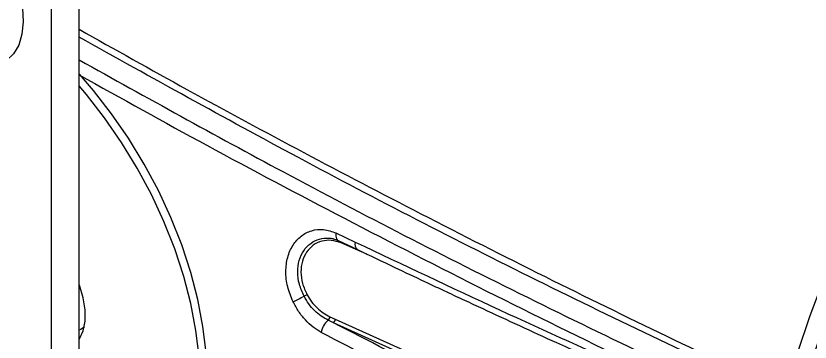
# Model space of a CAD drawing. Extents: x 7 to 135, y 1 to 99.
# Drawn here: x 94.294 to 98.133, y 11.649 to 13.227 of the extents above; entities that cross this region are included whole.
import ezdxf

# ---------------------------------------------------------------- set-up
doc = ezdxf.new("R2010")
doc.units = 0
doc.header["$MEASUREMENT"] = 0
doc.layers.add('OBJECT', color=7, linetype='CONTINUOUS')

msp = doc.modelspace()

# ---------------------------------------------------------------- linework, layer by layer
at = {"layer": 'OBJECT'}
for p, q in [((94.5991, 11.1874), (94.5991, 18.5139)), ((94.4661, 11.1107), (94.4661, 18.4372)), ((95.8411, 12.1773), (95.9345, 12.1332)), ((95.852, 12.1406), (95.9455, 12.0964)), ((95.9645, 12.086), (95.8663, 12.1288)), ((95.9897, 12.0753), (95.9645, 12.086)), ((94.5991, 11.6631), (94.5991, 11.9278)), ((95.8288, 11.743), (95.8033, 11.7549)), ((95.8119, 11.772), (95.8377, 11.7604)), ((95.8377, 11.7604), (97.9082, 10.8258)), ((97.8993, 10.8085), (95.8288, 11.743))]:
    msp.add_line(p, q, dxfattribs=at)
at = {"layer": 'OBJECT', "flags": 128}
for points in [[(98.0165, 11.4045), (98.0702, 11.5909), (98.1329, 11.778), (98.2044, 11.9648), (98.2843, 12.1505), (98.3723, 12.3343), (98.4679, 12.5152), (98.5707, 12.6925), (98.6802, 12.8653), (98.7959, 13.0328), (98.9173, 13.1942), (99.0438, 13.3489), (99.1748, 13.496), (99.3098, 13.6349), (99.448, 13.7649), (99.5889, 13.8855), (99.7317, 13.996), (99.8759, 14.0961)], [(93.801, 13.7632), (93.8106, 13.7682), (93.8546, 13.7817), (93.904, 13.7824), (93.9571, 13.7703), (94.0122, 13.7458), (94.0675, 13.7097), (94.1213, 13.6631), (94.1719, 13.6075), (94.2175, 13.5448), (94.2568, 13.4769), (94.2885, 13.4061), (94.3116, 13.3345), (94.3252, 13.2646), (94.3291, 13.1985), (94.323, 13.1383), (94.3071, 13.0861), (94.282, 13.0434), (94.2485, 13.0118), (94.2385, 13.0054)], [(94.9071, 10.7907), (94.9141, 10.7948), (94.9825, 10.844), (95.0431, 10.9049), (95.0954, 10.977), (95.1389, 11.0595), (95.1732, 11.1518), (95.1979, 11.2528), (95.2128, 11.3617), (95.2178, 11.4775), (95.2128, 11.599), (95.1979, 11.7251), (95.1732, 11.8546), (95.1389, 11.9864), (95.0954, 12.1192), (95.0431, 12.2516), (94.9825, 12.3826), (94.9141, 12.5107), (94.8386, 12.635), (94.7566, 12.7541), (94.6691, 12.8669), (94.6008, 12.9461)], [(95.1789, 11.5794), (95.1639, 11.7055), (95.1392, 11.8351), (95.105, 11.9668), (95.0615, 12.0996), (95.0092, 12.232), (94.9485, 12.363), (94.8801, 12.4912), (94.8046, 12.6154), (94.7227, 12.7345), (94.6351, 12.8473), (94.5991, 12.8891)], [(95.8411, 12.1773), (95.8403, 12.169), (95.8405, 12.1614), (95.8417, 12.1546), (95.844, 12.1488), (95.8472, 12.1442), (95.8512, 12.141), (95.852, 12.1406)], [(94.5991, 11.6636), (94.6004, 11.665), (94.6195, 11.7035), (94.6293, 11.7509), (94.6293, 11.8051), (94.6195, 11.8637), (94.6004, 11.9243), (94.5991, 11.9273)], [(94.6251, 11.7236), (94.6072, 11.7106), (94.5991, 11.7071)]]:
    msp.add_lwpolyline(points, dxfattribs=at)
at = {"layer": 'OBJECT'}
for centre, radius, start, end in [((95.8494, 12.1318), 0.0173, 349.7434, 6.3337), ((95.9649, 12.1222), 0.0324, 159.999, 232.2783), ((88.9786, 25.6101), 15.2897, 295.8007, 296.02397), ((95.9724, 11.3556), 0.5888, 117.4107, 118.9995), ((95.8585, 11.6851), 0.089, 128.3262, 173.2411), ((95.7846, 11.775), 0.0275, 312.9492, 353.7284), ((95.8106, 11.7634), 0.0273, 311.771, 353.7032)]:
    msp.add_arc(centre, radius, start, end, dxfattribs=at)
for points, knots in [([(98.1016, 11.419), (98.1255, 11.5013), (98.1737, 11.6671), (98.2673, 11.9189), (98.3774, 12.1729), (98.5048, 12.4263), (98.6482, 12.6756), (98.8056, 12.9165), (98.9748, 13.1458), (99.1538, 13.3605), (99.3393, 13.5576), (99.5287, 13.7347), (99.7195, 13.8924), (99.8478, 13.9806), (99.9114, 14.0244)], [0, 0, 0, 0, 0.080321, 0.16194, 0.244772, 0.329378, 0.414487, 0.5, 0.585518, 0.670628, 0.755228, 0.838066, 0.919682, 1, 1, 1, 1]), ([(94.5991, 13.1626), (94.7724, 13.0652), (95.1306, 12.8639), (95.6817, 12.5667), (96.2586, 12.2647), (96.8439, 11.9684), (97.4323, 11.6796), (97.8241, 11.4951), (98.0165, 11.4045)], [0, 0, 0, 0, 0.158254, 0.327068, 0.493707, 0.668378, 0.837141, 1, 1, 1, 1]), ([(97.9992, 11.3758), (97.6022, 11.5647), (96.8074, 11.9428), (95.6737, 12.5263), (94.9504, 12.9287), (94.5991, 13.1242)], [0, 0, 0, 0, 0.339225, 0.679039, 1, 1, 1, 1]), ([(98.1209, 11.4306), (98.15, 11.5285), (98.2083, 11.7251), (98.3252, 12.0217), (98.4624, 12.3156), (98.6202, 12.6017), (98.7939, 12.8765), (98.922, 13.0464), (98.9859, 13.131)], [0, 0, 0, 0, 0.165461, 0.332207, 0.5, 0.667783, 0.834534, 1, 1, 1, 1]), ([(94.5991, 13.0144), (94.9265, 12.8325), (95.6337, 12.4396), (96.7594, 11.8615), (97.5711, 11.476), (97.9767, 11.2834)], [0, 0, 0, 0, 0.301353, 0.650905, 1, 1, 1, 1]), ([(94.5988, 12.9424), (94.8038, 12.8284), (95.2262, 12.5934), (95.8836, 12.2449), (96.5669, 11.8953), (97.2548, 11.556), (97.7188, 11.338), (97.9461, 11.2312)], [0, 0, 0, 0, 0.190703, 0.392819, 0.598206, 0.803133, 1, 1, 1, 1]), ([(95.6333, 11.8445), (95.6235, 11.8685), (95.604, 11.9166), (95.5961, 11.9914), (95.6049, 12.0607), (95.6309, 12.12), (95.6711, 12.1648), (95.7224, 12.1911), (95.7811, 12.1984), (95.8211, 12.1843), (95.8411, 12.1773)], [0, 0, 0, 0, 0.124844, 0.24983, 0.374893, 0.499993, 0.625063, 0.749967, 0.874601, 1, 1, 1, 1]), ([(95.6869, 11.8706), (95.6783, 11.8899), (95.6611, 11.9286), (95.6539, 11.9893), (95.6612, 12.0454), (95.6831, 12.0933), (95.7172, 12.1289), (95.7596, 12.151), (95.7918, 12.1517), (95.8075, 12.152)], [0, 0, 0, 0, 0.145043, 0.288968, 0.432674, 0.576375, 0.720202, 0.864344, 1, 1, 1, 1]), ([(95.8663, 12.1288), (95.8503, 12.134), (95.8182, 12.1446), (95.7712, 12.1395), (95.7298, 12.12), (95.6973, 12.0863), (95.6763, 12.0415), (95.6694, 11.9889), (95.6765, 11.9321), (95.693, 11.8963), (95.7013, 11.8783)], [0, 0, 0, 0, 0.124907, 0.249953, 0.375023, 0.500103, 0.625117, 0.749959, 0.874676, 1, 1, 1, 1]), ([(95.8031, 12.1527), (95.8113, 12.152), (95.8277, 12.1506), (95.8441, 12.1438), (95.8522, 12.1405)], [0, 0, 0, 0, 0.499414, 1, 1, 1, 1]), ([(95.8075, 12.152), (95.8085, 12.1521), (95.8199, 12.1534), (95.8318, 12.1484), (95.8428, 12.1439)], [0, 0, 0, 0, 0.089234, 1, 1, 1, 1]), ([(95.9345, 12.1332), (96.1659, 12.0236), (96.6166, 11.81), (97.2871, 11.5066), (97.7291, 11.3152), (97.9439, 11.2221)], [0, 0, 0, 0, 0.351668, 0.685, 1, 1, 1, 1]), ([(95.9451, 12.0966), (96.0052, 12.0678), (96.1131, 12.0162), (96.257, 11.9481), (96.3693, 11.8953), (96.463, 11.8515), (96.6393, 11.7695), (96.8635, 11.6664), (97.1299, 11.5459), (97.3004, 11.4697), (97.4261, 11.414), (97.5212, 11.3721), (97.642, 11.3191), (97.7891, 11.2551), (97.8962, 11.2089), (97.9541, 11.184)], [0, 0, 0, 0, 0.091689, 0.164516, 0.218484, 0.261787, 0.305981, 0.484382, 0.598114, 0.703056, 0.737321, 0.783987, 0.843319, 0.915321, 1, 1, 1, 1]), ([(95.8033, 11.7549), (95.7919, 11.761), (95.7691, 11.7732), (95.7374, 11.8005), (95.7089, 11.8328), (95.6942, 11.858), (95.6869, 11.8706)], [0, 0, 0, 0, 0.2516517, 0.5007664, 0.7509303, 1, 1, 1, 1]), ([(95.7013, 11.8783), (95.7083, 11.8666), (95.7223, 11.8433), (95.7494, 11.8136), (95.7795, 11.7886), (95.8011, 11.7776), (95.8119, 11.772)], [0, 0, 0, 0, 0.249436, 0.499655, 0.748628, 1, 1, 1, 1]), ([(95.7701, 11.6955), (95.7566, 11.7036), (95.7296, 11.7198), (95.6923, 11.7551), (95.6589, 11.7966), (95.6418, 11.8285), (95.6333, 11.8445)], [0, 0, 0, 0, 0.2507856, 0.5000215, 0.750017, 1, 1, 1, 1]), ([(97.8853, 10.7196), (97.5368, 10.8861), (96.8399, 11.2191), (96.1658, 11.5684), (95.8288, 11.743)], [0, 0, 0, 0, 0.500069, 1, 1, 1, 1]), ([(97.8531, 10.6581), (97.5024, 10.8257), (96.7964, 11.163), (96.1137, 11.5172), (95.7701, 11.6955)], [0, 0, 0, 0, 0.49662, 1, 1, 1, 1])]:
    msp.add_open_spline(points, degree=3, knots=knots, dxfattribs=at)

doc.saveas('drawing.dxf')
